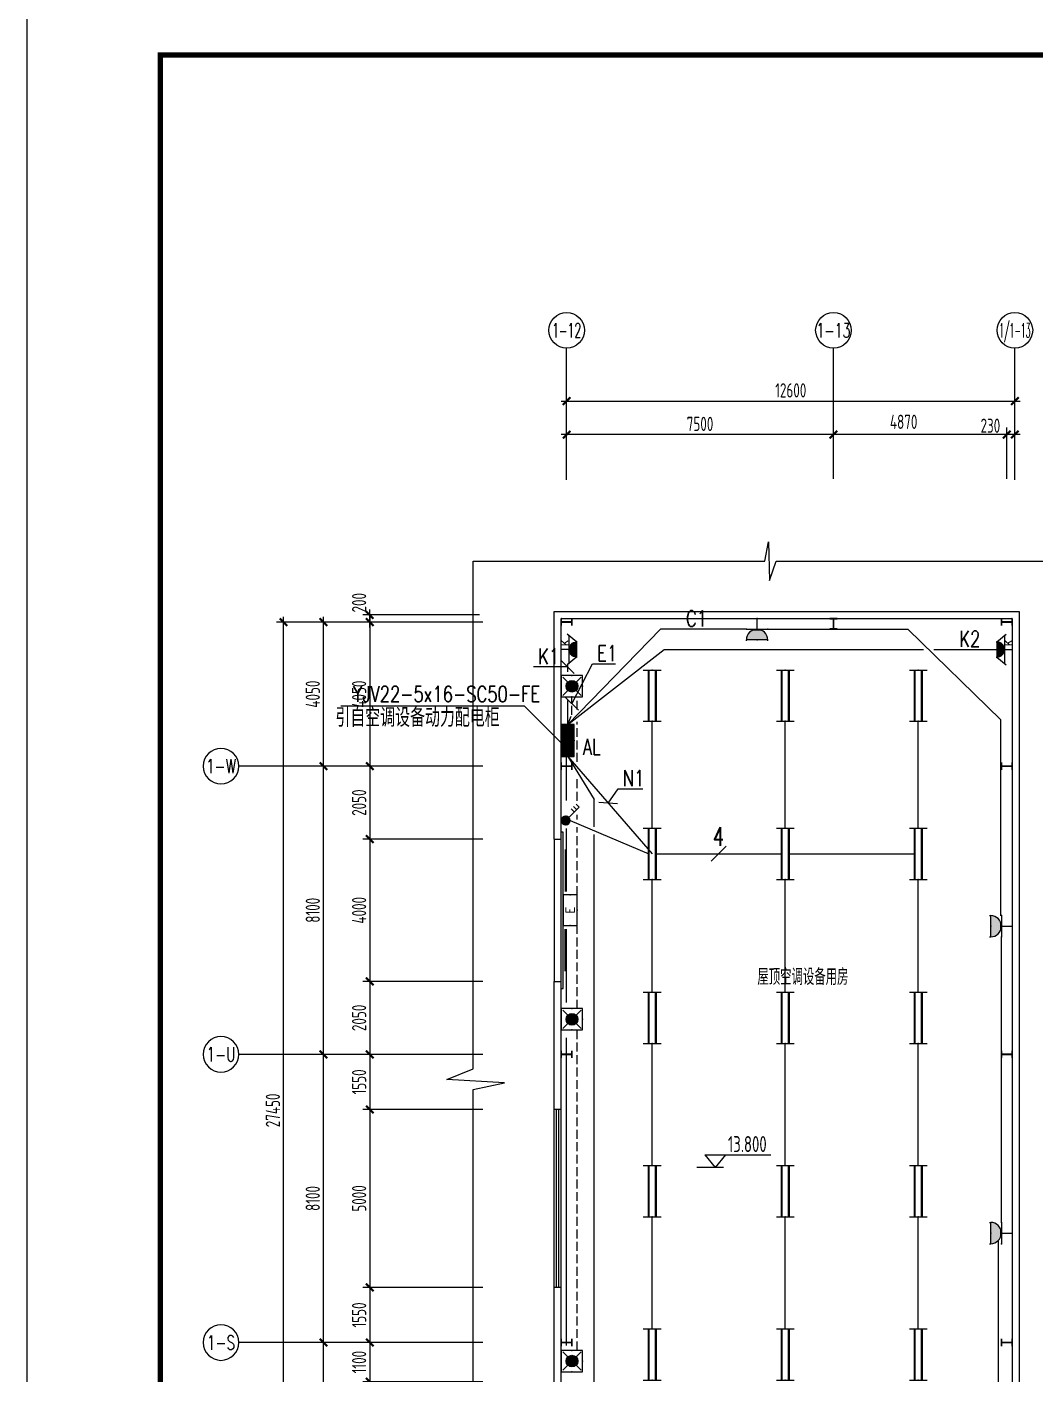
# Model space of a CAD drawing. Extents: x 696723 to 884653, y 341097 to 591307.
# Drawn here: x 750059 to 778397, y 405625 to 443488 of the extents above; entities that cross this region are included whole.
import ezdxf
from ezdxf.enums import TextEntityAlignment as Align

# ---------------------------------------------------------------- set-up
doc = ezdxf.new("R2010")
doc.units = 0
doc.header["$LTSCALE"] = 1000
doc.linetypes.add('30', pattern=[0])
doc.linetypes.add('DASH', pattern=[0.35, 0.25, -0.1])
doc.layers.get('0').update_dxf_attribs({"linetype": 'CONTINUOUS'})
doc.layers.get('Defpoints').update_dxf_attribs({"linetype": 'CONTINUOUS'})
for name, color, linetype in [('AXIS', 253, '30'), ('AXIS_NUM', 7, 'CONTINUOUS'), ('BEAM_CON', 3, 'CONTINUOUS'), ('DIM', 3, 'CONTINUOUS'), ('E-BZ', 4, 'CONTINUOUS'), ('E-PT', 1, 'CONTINUOUS'), ('E-SB', 3, 'CONTINUOUS'), ('E-YJ', 2, 'DASH'), ('EQUIP-照明', 3, 'CONTINUOUS'), ('GL', 150, 'CONTINUOUS'), ('PUB_TEXT', 7, 'CONTINUOUS'), ('TEL_TEXT', 7, 'CONTINUOUS'), ('图层3', 7, 'CONTINUOUS'), ('梁原位标注竖向', 7, 'CONTINUOUS')]:
    doc.layers.add(name, color=color, linetype=linetype)
doc.styles.add('_TEL_ATTDEF', font='SIMPLEX', dxfattribs={"width": 0.8, "height": 3, "bigfont": 'HZTXT'})
doc.styles.add('_TEL_DIM', font='SIMPLEX', dxfattribs={"width": 0.8, "height": 3.5, "bigfont": 'HZTXT'})
doc.styles.add('hztxt', font='txt', dxfattribs={"width": 0.7, "height": 10, "bigfont": 'hztxt.shx'})
doc.styles.add('TSSD_Axis', font='Complex.shx', dxfattribs={"width": 0.7, "bigfont": 'hztxt.shx'})
doc.styles.add('TSSD_Dimension', font='Tssdeng.shx', dxfattribs={"width": 0.7, "bigfont": 'hztxt.shx'})
doc.dimstyles.new('TSSD_100_100$0', dxfattribs={"dimtxt": 300, "dimasz": 100, "dimexe": 100, "dimexo": 300, "dimgap": 100, "dimtad": 1, "dimdec": 0, "dimzin": 0, "dimdsep": 46, "dimtxsty": 'TSSD_Dimension', "dimblk": 'ARCHTICK', "dimcen": 0, "dimdle": 100, "dimclrd": 3, "dimclre": 3, "dimclrt": 7, "dimazin": 0, "dimtfac": 1, "dimtdec": 0, "dimtix": 1, "dimtmove": 2, "dimatfit": 3, "dimldrblk": 'ARCHTICK', "dimfxl": 1, "dimtolj": 1, "dimtzin": 0, "dimarcsym": 0})

# ---------------------------------------------------------------- blocks, each defined once
blk = doc.blocks.new('ts_axno')
at = {"color": 0, "linetype": 'ByBlock', "lineweight": -2}
blk.add_circle((0, 0), 0.5, dxfattribs=at)
at = {"color": 0, "linetype": 'ByBlock', "lineweight": -2, "style": 'TSSD_Axis', "width": 0.7}
blk.add_attdef('A', text='', height=0.6, dxfattribs=at).set_placement((0, 0), align=Align.MIDDLE_CENTER)
blk = doc.blocks.new('_ArchTick')
at = {"color": 0, "linetype": 'ByBlock', "const_width": 0.4}
blk.add_lwpolyline([(-0.71, -0.71), (0.71, 0.71)], dxfattribs=at)
blk = doc.blocks.new('*D26')
at = {"layer": 'Defpoints', "color": 0}
for p in [(777829, 432973), (765229, 430358), (777829, 430358)]:
    blk.add_point(p, dxfattribs=at)
at = {"layer": 'DIM', "color": 3, "lineweight": -2}
for p, q in [((765229, 430758), (765229, 433173)), ((777829, 430758), (777829, 433173)), ((765079, 432973), (777979, 432973))]:
    blk.add_line(p, q, dxfattribs=at)
at = {"layer": 'DIM', "color": 3, "lineweight": -2, "xscale": 150, "yscale": 150, "zscale": 150, "rotation": 180}
blk.add_blockref('_ArchTick', (765229, 432973), dxfattribs=at)
at = {"layer": 'DIM', "color": 3, "lineweight": -2, "xscale": 150, "yscale": 150, "zscale": 150}
blk.add_blockref('_ArchTick', (777829, 432973), dxfattribs=at)
at = {"layer": 'DIM', "color": 7, "insert": (771529, 433273), "char_height": 400, "attachment_point": 5, "style": 'TSSD_Dimension'}
blk.add_mtext('\\A1;12600', dxfattribs=at)
blk = doc.blocks.new('rt34v')
blk.add_hatch(color=4).paths.add_polyline_path([(0, -100), (0, 100), (-8, 100), (-8, 3), (-292, 3), (-292, 100), (-300, 100), (-300, -100), (-292, -100), (-292, -3), (-8, -3), (-8, -100)])
at = {"layer": '图层3', "color": 3}
blk.add_lwpolyline([(0, -100), (0, 100), (-8, 100), (-8, 3), (-292, 3), (-292, 100), (-300, 100), (-300, -100), (-292, -100), (-292, -3), (-8, -3), (-8, -100), (0, -100), (0, 100)], dxfattribs=at)
blk = doc.blocks.new('*D27')
at = {"layer": 'Defpoints', "color": 0}
for p in [(758394, 406511), (763080, 406511), (763080, 399311)]:
    blk.add_point(p, dxfattribs=at)
at = {"layer": 'DIM', "color": 3, "lineweight": -2}
for p, q in [((758394, 399161), (758394, 406661)), ((762680, 406511), (758194, 406511)), ((762680, 399311), (758194, 399311))]:
    blk.add_line(p, q, dxfattribs=at)
at = {"layer": 'DIM', "color": 3, "lineweight": -2, "xscale": 150, "yscale": 150, "zscale": 150}
for p, rotation in [((758394, 406511), 90), ((758394, 399311), 270)]:
    blk.add_blockref('_ArchTick', p, dxfattribs=dict(at, rotation=rotation))
at = {"layer": 'DIM', "color": 7, "insert": (758094, 402911), "char_height": 400, "attachment_point": 5, "rotation": 90, "style": 'TSSD_Dimension'}
blk.add_mtext('\\A1;7200', dxfattribs=at)
blk = doc.blocks.new('*D28')
at = {"layer": 'Defpoints', "color": 0}
for p in [(758394, 414611), (763080, 414611), (763080, 406511)]:
    blk.add_point(p, dxfattribs=at)
at = {"layer": 'DIM', "color": 3, "lineweight": -2}
for p, q in [((762680, 414611), (758194, 414611)), ((758394, 406361), (758394, 414761)), ((762680, 406511), (758194, 406511))]:
    blk.add_line(p, q, dxfattribs=at)
at = {"layer": 'DIM', "color": 3, "lineweight": -2, "xscale": 150, "yscale": 150, "zscale": 150}
for p, rotation in [((758394, 414611), 90), ((758394, 406511), 270)]:
    blk.add_blockref('_ArchTick', p, dxfattribs=dict(at, rotation=rotation))
at = {"layer": 'DIM', "color": 7, "insert": (758094, 410561), "char_height": 400, "attachment_point": 5, "rotation": 90, "style": 'TSSD_Dimension'}
blk.add_mtext('\\A1;8100', dxfattribs=at)
blk = doc.blocks.new('*D29')
at = {"layer": 'Defpoints', "color": 0}
for p in [(758394, 422711), (763080, 422711), (763080, 414611)]:
    blk.add_point(p, dxfattribs=at)
at = {"layer": 'DIM', "color": 3, "lineweight": -2}
for p, q in [((762680, 422711), (758194, 422711)), ((758394, 414461), (758394, 422861)), ((762680, 414611), (758194, 414611))]:
    blk.add_line(p, q, dxfattribs=at)
at = {"layer": 'DIM', "color": 3, "lineweight": -2, "xscale": 150, "yscale": 150, "zscale": 150}
for p, rotation in [((758394, 422711), 90), ((758394, 414611), 270)]:
    blk.add_blockref('_ArchTick', p, dxfattribs=dict(at, rotation=rotation))
at = {"layer": 'DIM', "color": 7, "insert": (758094, 418661), "char_height": 400, "attachment_point": 5, "rotation": 90, "style": 'TSSD_Dimension'}
blk.add_mtext('\\A1;8100', dxfattribs=at)
blk = doc.blocks.new('*D30')
at = {"layer": 'Defpoints', "color": 0}
for p in [(758394, 426761), (763080, 426761), (763080, 422711)]:
    blk.add_point(p, dxfattribs=at)
at = {"layer": 'DIM', "color": 3, "lineweight": -2}
for p, q in [((762680, 426761), (758194, 426761)), ((758394, 422561), (758394, 426911)), ((762680, 422711), (758194, 422711))]:
    blk.add_line(p, q, dxfattribs=at)
at = {"layer": 'DIM', "color": 3, "lineweight": -2, "xscale": 150, "yscale": 150, "zscale": 150}
for p, rotation in [((758394, 426761), 90), ((758394, 422711), 270)]:
    blk.add_blockref('_ArchTick', p, dxfattribs=dict(at, rotation=rotation))
at = {"layer": 'DIM', "color": 7, "insert": (758094, 424736), "char_height": 400, "attachment_point": 5, "rotation": 90, "style": 'TSSD_Dimension'}
blk.add_mtext('\\A1;4050', dxfattribs=at)
blk = doc.blocks.new('*D31')
at = {"layer": 'Defpoints', "color": 0}
for p in [(757272, 426761), (762780, 426761), (762932, 399311)]:
    blk.add_point(p, dxfattribs=at)
at = {"layer": 'DIM', "color": 3, "lineweight": -2}
for p, q in [((762380, 426761), (757072, 426761)), ((757272, 399161), (757272, 426911)), ((762532, 399311), (757072, 399311))]:
    blk.add_line(p, q, dxfattribs=at)
at = {"layer": 'DIM', "color": 3, "lineweight": -2, "xscale": 150, "yscale": 150, "zscale": 150}
for p, rotation in [((757272, 426761), 90), ((757272, 399311), 270)]:
    blk.add_blockref('_ArchTick', p, dxfattribs=dict(at, rotation=rotation))
at = {"layer": 'DIM', "color": 7, "insert": (756972, 413036), "char_height": 400, "attachment_point": 5, "rotation": 90, "style": 'TSSD_Dimension'}
blk.add_mtext('\\A1;27450', dxfattribs=at)
blk = doc.blocks.new('*D32')
at = {"layer": 'Defpoints', "color": 0}
for p in [(777599, 432031), (777599, 430386), (777829, 430386)]:
    blk.add_point(p, dxfattribs=at)
at = {"layer": 'DIM', "color": 3, "lineweight": -2}
for p, q in [((777979, 432031), (777449, 432031)), ((777599, 430786), (777599, 432231)), ((777829, 430786), (777829, 432231))]:
    blk.add_line(p, q, dxfattribs=at)
at = {"layer": 'DIM', "color": 3, "lineweight": -2, "xscale": 150, "yscale": 150, "zscale": 150, "rotation": 180}
blk.add_blockref('_ArchTick', (777599, 432031), dxfattribs=at)
at = {"layer": 'DIM', "color": 3, "lineweight": -2, "xscale": 150, "yscale": 150, "zscale": 150}
blk.add_blockref('_ArchTick', (777829, 432031), dxfattribs=at)
at = {"layer": 'DIM', "color": 7, "insert": (777141, 432281), "char_height": 400, "attachment_point": 5, "style": 'TSSD_Dimension'}
blk.add_mtext('\\A1;230', dxfattribs=at)
blk = doc.blocks.new('*D33')
at = {"layer": 'Defpoints', "color": 0}
for p in [(765229, 432031), (765229, 430386), (772729, 430386)]:
    blk.add_point(p, dxfattribs=at)
at = {"layer": 'DIM', "color": 3, "lineweight": -2}
for p, q in [((772879, 432031), (765079, 432031)), ((765229, 430786), (765229, 432231)), ((772729, 430786), (772729, 432231))]:
    blk.add_line(p, q, dxfattribs=at)
at = {"layer": 'DIM', "color": 3, "lineweight": -2, "xscale": 150, "yscale": 150, "zscale": 150, "rotation": 180}
blk.add_blockref('_ArchTick', (765229, 432031), dxfattribs=at)
at = {"layer": 'DIM', "color": 3, "lineweight": -2, "xscale": 150, "yscale": 150, "zscale": 150}
blk.add_blockref('_ArchTick', (772729, 432031), dxfattribs=at)
at = {"layer": 'DIM', "color": 7, "insert": (768979, 432331), "char_height": 400, "attachment_point": 5, "style": 'TSSD_Dimension'}
blk.add_mtext('\\A1;7500', dxfattribs=at)
blk = doc.blocks.new('*D37')
at = {"layer": 'Defpoints', "color": 0}
for p in [(772729, 432031), (772729, 430386), (777599, 430386)]:
    blk.add_point(p, dxfattribs=at)
at = {"layer": 'DIM', "color": 3, "lineweight": -2}
for p, q in [((777749, 432031), (772579, 432031)), ((772729, 430786), (772729, 432231)), ((777599, 430786), (777599, 432231))]:
    blk.add_line(p, q, dxfattribs=at)
at = {"layer": 'DIM', "color": 3, "lineweight": -2, "xscale": 150, "yscale": 150, "zscale": 150, "rotation": 180}
blk.add_blockref('_ArchTick', (772729, 432031), dxfattribs=at)
at = {"layer": 'DIM', "color": 3, "lineweight": -2, "xscale": 150, "yscale": 150, "zscale": 150}
blk.add_blockref('_ArchTick', (777599, 432031), dxfattribs=at)
at = {"layer": 'DIM', "color": 7, "insert": (774703, 432389), "char_height": 400, "attachment_point": 5, "style": 'TSSD_Dimension'}
blk.add_mtext('\\A1;4870', dxfattribs=at)
blk = doc.blocks.new('*D3')
at = {"layer": 'Defpoints', "color": 0}
for p in [(763270, 426761), (759696, 422711), (763270, 422711)]:
    blk.add_point(p, dxfattribs=at)
at = {"layer": 'DIM', "color": 3, "lineweight": -2}
for p, q in [((762870, 426761), (759496, 426761)), ((759696, 426911), (759696, 422561)), ((762870, 422711), (759496, 422711))]:
    blk.add_line(p, q, dxfattribs=at)
at = {"layer": 'DIM', "color": 3, "lineweight": -2, "xscale": 150, "yscale": 150, "zscale": 150}
for p, rotation in [((759696, 426761), 90), ((759696, 422711), 270)]:
    blk.add_blockref('_ArchTick', p, dxfattribs=dict(at, rotation=rotation))
at = {"layer": 'DIM', "color": 7, "insert": (759396, 424736), "char_height": 400, "attachment_point": 5, "rotation": 90, "style": 'TSSD_Dimension'}
blk.add_mtext('\\A1;4050', dxfattribs=at)
blk = doc.blocks.new('*D4')
at = {"layer": 'Defpoints', "color": 0}
for p in [(763270, 422711), (759696, 420661), (763270, 420661)]:
    blk.add_point(p, dxfattribs=at)
at = {"layer": 'DIM', "color": 3, "lineweight": -2}
for p, q in [((762870, 422711), (759496, 422711)), ((759696, 422861), (759696, 420511)), ((762870, 420661), (759496, 420661))]:
    blk.add_line(p, q, dxfattribs=at)
at = {"layer": 'DIM', "color": 3, "lineweight": -2, "xscale": 150, "yscale": 150, "zscale": 150}
for p, rotation in [((759696, 422711), 90), ((759696, 420661), 270)]:
    blk.add_blockref('_ArchTick', p, dxfattribs=dict(at, rotation=rotation))
at = {"layer": 'DIM', "color": 7, "insert": (759396, 421686), "char_height": 400, "attachment_point": 5, "rotation": 90, "style": 'TSSD_Dimension'}
blk.add_mtext('\\A1;2050', dxfattribs=at)
blk = doc.blocks.new('*D5')
at = {"layer": 'Defpoints', "color": 0}
for p in [(763270, 420661), (759696, 416661), (763270, 416661)]:
    blk.add_point(p, dxfattribs=at)
at = {"layer": 'DIM', "color": 3, "lineweight": -2}
for p, q in [((762870, 420661), (759496, 420661)), ((759696, 420811), (759696, 416511)), ((762870, 416661), (759496, 416661))]:
    blk.add_line(p, q, dxfattribs=at)
at = {"layer": 'DIM', "color": 3, "lineweight": -2, "xscale": 150, "yscale": 150, "zscale": 150}
for p, rotation in [((759696, 420661), 90), ((759696, 416661), 270)]:
    blk.add_blockref('_ArchTick', p, dxfattribs=dict(at, rotation=rotation))
at = {"layer": 'DIM', "color": 7, "insert": (759396, 418661), "char_height": 400, "attachment_point": 5, "rotation": 90, "style": 'TSSD_Dimension'}
blk.add_mtext('\\A1;4000', dxfattribs=at)
blk = doc.blocks.new('*D6')
at = {"layer": 'Defpoints', "color": 0}
for p in [(763270, 416661), (759696, 414611), (763270, 414611)]:
    blk.add_point(p, dxfattribs=at)
at = {"layer": 'DIM', "color": 3, "lineweight": -2}
for p, q in [((762870, 416661), (759496, 416661)), ((759696, 416811), (759696, 414461)), ((762870, 414611), (759496, 414611))]:
    blk.add_line(p, q, dxfattribs=at)
at = {"layer": 'DIM', "color": 3, "lineweight": -2, "xscale": 150, "yscale": 150, "zscale": 150}
for p, rotation in [((759696, 416661), 90), ((759696, 414611), 270)]:
    blk.add_blockref('_ArchTick', p, dxfattribs=dict(at, rotation=rotation))
at = {"layer": 'DIM', "color": 7, "insert": (759396, 415636), "char_height": 400, "attachment_point": 5, "rotation": 90, "style": 'TSSD_Dimension'}
blk.add_mtext('\\A1;2050', dxfattribs=at)
blk = doc.blocks.new('*D7')
at = {"layer": 'Defpoints', "color": 0}
for p in [(763270, 414611), (759696, 413061), (763270, 413061)]:
    blk.add_point(p, dxfattribs=at)
at = {"layer": 'DIM', "color": 3, "lineweight": -2}
for p, q in [((762870, 414611), (759496, 414611)), ((759696, 414761), (759696, 412911)), ((762870, 413061), (759496, 413061))]:
    blk.add_line(p, q, dxfattribs=at)
at = {"layer": 'DIM', "color": 3, "lineweight": -2, "xscale": 150, "yscale": 150, "zscale": 150}
for p, rotation in [((759696, 414611), 90), ((759696, 413061), 270)]:
    blk.add_blockref('_ArchTick', p, dxfattribs=dict(at, rotation=rotation))
at = {"layer": 'DIM', "color": 7, "insert": (759396, 413836), "char_height": 400, "attachment_point": 5, "rotation": 90, "style": 'TSSD_Dimension'}
blk.add_mtext('\\A1;1550', dxfattribs=at)
blk = doc.blocks.new('*D8')
at = {"layer": 'Defpoints', "color": 0}
for p in [(763270, 413061), (759696, 408061), (763270, 408061)]:
    blk.add_point(p, dxfattribs=at)
at = {"layer": 'DIM', "color": 3, "lineweight": -2}
for p, q in [((759696, 413211), (759696, 407911)), ((762870, 413061), (759496, 413061)), ((762870, 408061), (759496, 408061))]:
    blk.add_line(p, q, dxfattribs=at)
at = {"layer": 'DIM', "color": 3, "lineweight": -2, "xscale": 150, "yscale": 150, "zscale": 150}
for p, rotation in [((759696, 413061), 90), ((759696, 408061), 270)]:
    blk.add_blockref('_ArchTick', p, dxfattribs=dict(at, rotation=rotation))
at = {"layer": 'DIM', "color": 7, "insert": (759396, 410561), "char_height": 400, "attachment_point": 5, "rotation": 90, "style": 'TSSD_Dimension'}
blk.add_mtext('\\A1;5000', dxfattribs=at)
blk = doc.blocks.new('*D9')
at = {"layer": 'Defpoints', "color": 0}
for p in [(763270, 408061), (759696, 406511), (763270, 406511)]:
    blk.add_point(p, dxfattribs=at)
at = {"layer": 'DIM', "color": 3, "lineweight": -2}
for p, q in [((759696, 408211), (759696, 406361)), ((762870, 408061), (759496, 408061)), ((762870, 406511), (759496, 406511))]:
    blk.add_line(p, q, dxfattribs=at)
at = {"layer": 'DIM', "color": 3, "lineweight": -2, "xscale": 150, "yscale": 150, "zscale": 150}
for p, rotation in [((759696, 408061), 90), ((759696, 406511), 270)]:
    blk.add_blockref('_ArchTick', p, dxfattribs=dict(at, rotation=rotation))
at = {"layer": 'DIM', "color": 7, "insert": (759396, 407286), "char_height": 400, "attachment_point": 5, "rotation": 90, "style": 'TSSD_Dimension'}
blk.add_mtext('\\A1;1550', dxfattribs=at)
blk = doc.blocks.new('*D10')
at = {"layer": 'Defpoints', "color": 0}
for p in [(763270, 406511), (759696, 405411), (763270, 405411)]:
    blk.add_point(p, dxfattribs=at)
at = {"layer": 'DIM', "color": 3, "lineweight": -2}
for p, q in [((759696, 406661), (759696, 405261)), ((762870, 406511), (759496, 406511)), ((762870, 405411), (759496, 405411))]:
    blk.add_line(p, q, dxfattribs=at)
at = {"layer": 'DIM', "color": 3, "lineweight": -2, "xscale": 150, "yscale": 150, "zscale": 150}
for p, rotation in [((759696, 406511), 90), ((759696, 405411), 270)]:
    blk.add_blockref('_ArchTick', p, dxfattribs=dict(at, rotation=rotation))
at = {"layer": 'DIM', "color": 7, "insert": (759396, 405961), "char_height": 400, "attachment_point": 5, "rotation": 90, "style": 'TSSD_Dimension'}
blk.add_mtext('\\A1;1100', dxfattribs=at)
blk = doc.blocks.new('*D20')
at = {"layer": 'Defpoints', "color": 0}
for p in [(759696, 426961), (763179, 426961), (763179, 426761)]:
    blk.add_point(p, dxfattribs=at)
at = {"layer": 'DIM', "color": 3, "lineweight": -2}
for p, q in [((759696, 426611), (759696, 427111)), ((762779, 426961), (759496, 426961)), ((762779, 426761), (759496, 426761))]:
    blk.add_line(p, q, dxfattribs=at)
at = {"layer": 'DIM', "color": 3, "lineweight": -2, "xscale": 150, "yscale": 150, "zscale": 150}
for p, rotation in [((759696, 426961), 90), ((759696, 426761), 270)]:
    blk.add_blockref('_ArchTick', p, dxfattribs=dict(at, rotation=rotation))
at = {"layer": 'DIM', "color": 7, "insert": (759396, 427305), "char_height": 400, "attachment_point": 5, "rotation": 90, "style": 'TSSD_Dimension'}
blk.add_mtext('\\A1;200', dxfattribs=at)
blk = doc.blocks.new('$equip$00001160')
for p, q in [((-1.2, 0.417), (-1.2, -0.417)), ((-1.2, 0.167), (1.2, 0.167)), ((1.2, 0.417), (1.2, -0.417)), ((-1.2, -0.167), (1.2, -0.167))]:
    blk.add_line(p, q)
at = {"const_width": 0.1}
for points in [[(-1.2, 0.167), (1.2, 0.167)], [(-1.2, -0.167), (1.2, -0.167)]]:
    blk.add_lwpolyline(points, dxfattribs=at)
at = {"layer": 'EQUIP-照明'}
for p in [(-1.2, 0), (0, 0.167), (1.2, 0), (0, -0.167)]:
    blk.add_point(p, dxfattribs=at)
at = {"layer": 'EQUIP-照明', "flags": 9}
blk.add_attdef('A', (0, 0), '', height=0.00002, dxfattribs=at)
blk = doc.blocks.new('$equip$00001964')
for p, q in [((0.147, 0.356), (0.625, 0.833)), ((0.512, 0.72), (0.653, 0.579)), ((0.625, 0.833), (0.766, 0.692)), ((0.399, 0.607), (0.54, 0.466))]:
    blk.add_line(p, q)
blk.add_circle((0, 0.208), 0.208)
for p in [(-0.208, 0.208), (0, 0.417), (0, 0), (0.208, 0.208)]:
    blk.add_point(p)
for points in [[(-0.18, 0.313), (0.18, 0.313), (-0.208, 0.208), (0.208, 0.208)], [(-0.18, 0.104), (0.18, 0.104), (-0.208, 0.208), (0.208, 0.208)], [(-0.104, 0.389), (0.104, 0.389), (-0.18, 0.313), (0.18, 0.313)], [(-0.104, 0.028), (0.104, 0.028), (-0.18, 0.104), (0.18, 0.104)], [(0, 0.417), (0, 0.417), (-0.104, 0.389), (0.104, 0.389)], [(0, 0), (0, 0), (-0.104, 0.028), (0.104, 0.028)]]:
    blk.add_solid(points)
at = {"layer": 'TEL_TEXT', "style": '_TEL_DIM', "flags": 1}
blk.add_attdef('A', text='', height=0.00002, dxfattribs=at).set_placement((0, 0), align=Align.MIDDLE_CENTER)
blk = doc.blocks.new('*X62')
at = {"color": 0}
for p, q in [((-250, 33), (-83, 200)), ((-250, 68), (-118, 200)), ((-250, 104), (-154, 200)), ((-250, 139), (-189, 200)), ((-250, 174), (-224, 200)), ((-247, 0), (-47, 200)), ((-212, 0), (-12, 200)), ((-177, 0), (23, 200)), ((-141, 0), (59, 200)), ((-106, 0), (94, 200)), ((-71, 0), (129, 200)), ((-35, 0), (165, 200)), ((0, 0), (200, 200)), ((35, 0), (235, 200)), ((71, 0), (250, 179)), ((106, 0), (250, 144)), ((141, 0), (250, 109)), ((177, 0), (250, 73)), ((212, 0), (250, 38)), ((247, 0), (250, 3))]:
    blk.add_line(p, q, dxfattribs=at)
blk = doc.blocks.new('$equip$00002943')
for p, q in [((-0.75, 0.6), (-0.75, 0)), ((0.75, 0.6), (-0.75, 0.6)), ((-0.75, 0), (0.75, 0)), ((0.75, 0), (0.75, 0.6))]:
    blk.add_line(p, q)
at = {"const_width": 0.6}
blk.add_lwpolyline([(-0.75, 0.3), (0.75, 0.3)], dxfattribs=at)
blk.add_lwpolyline([(-0.75, 0.6), (-0.75, 0), (0.75, 0), (0.75, 0.6), (-0.75, 0.6), (-0.75, 0)])
for p in [(-0.75, 0.3), (0, 0.6), (0, 0), (0.75, 0.3)]:
    blk.add_point(p)
at = {"xscale": 0.00300000000061118, "yscale": 0.00300000000061118, "zscale": 0.003}
blk.add_blockref('*X62', (0, 0), dxfattribs=at)
at = {"color": 7, "style": '_TEL_DIM', "flags": 1}
for tag in ['A', 'REMARK']:
    blk.add_attdef(tag, text='', height=0.00002, dxfattribs=at).set_placement((0, 0), align=Align.MIDDLE_CENTER)
blk = doc.blocks.new('$equip_U$00000097(DESKTOP-MDJN9SN)')
for p, q in [((-0.357, 0.714), (-0.724, 0.277)), ((-0.357, 0.75), (-0.357, 0.714)), ((0.357, 0.714), (-0.357, 0.714)), ((0.357, 0.75), (0.357, 0.714)), ((0.357, 0.714), (0.724, 0.277)), ((0.657, 0.357), (-0.657, 0.357)), ((0, 0.357), (0, 0))]:
    blk.add_line(p, q)
blk.add_arc((0, 0.714), 0.357, 180, 0)
for p in [(0, 0.714), (-0.657, 0.357), (0, 0), (0.657, 0.357)]:
    blk.add_point(p)
for points in [[(0.309, 0.536), (-0.309, 0.536), (0.357, 0.714), (-0.357, 0.714)], [(0.179, 0.405), (-0.179, 0.405), (0.309, 0.536), (-0.309, 0.536)], [(0, 0.357), (0, 0.357), (0.179, 0.405), (-0.179, 0.405)]]:
    blk.add_solid(points)
at = {"color": 7, "style": '_TEL_DIM'}
blk.add_attdef('$TEXT$', text='', height=0.312, dxfattribs=at).set_placement((0.31, 0.172), align=Align.MIDDLE_CENTER)
at = {"color": 7, "style": '_TEL_DIM', "flags": 1}
for tag in ['A', 'REMARK']:
    blk.add_attdef(tag, text='', height=0.000025, dxfattribs=at).set_placement((0, 0), align=Align.MIDDLE_CENTER)
blk = doc.blocks.new('$equip$00001237')
for p, q in [((-0.5, 1.05), (-0.5, 1)), ((-0.5, 1), (0.5, 1)), ((0.5, 1.05), (0.5, 1)), ((0.5, 0.5), (-0.5, 0.5)), ((0, 0.5), (0, 0))]:
    blk.add_line(p, q)
blk.add_arc((0, 1), 0.5, 180, 0)
for p in [(0, 1), (-0.5, 0.5), (0, 0), (0.5, 0.5)]:
    blk.add_point(p)
for points in [[(0.433, 0.75), (-0.433, 0.75), (0.5, 1), (-0.5, 1)], [(0.25, 0.567), (-0.25, 0.567), (0.433, 0.75), (-0.433, 0.75)], [(0, 0.5), (0, 0.5), (0.25, 0.567), (-0.25, 0.567)]]:
    blk.add_solid(points)
at = {"flags": 9}
blk.add_attdef('A', (0, 0), '', height=0.00002, dxfattribs=at)
blk = doc.blocks.new('$equip$00002534')
for p, q in [((-0.72, 0.66), (-0.72, 0)), ((0.72, 0.66), (-0.72, 0.66)), ((0.72, 0), (0.72, 0.66)), ((-0.72, 0), (0.72, 0))]:
    blk.add_line(p, q)
blk.add_lwpolyline([(-0.72, 0.66), (-0.72, 0), (0.72, 0), (0.72, 0.66), (-0.72, 0.66), (-0.72, 0)])
for p in [(0, 0.66), (-0.72, 0.33), (0, 0), (0.72, 0.33)]:
    blk.add_point(p)
at = {"color": 7, "style": '_TEL_DIM'}
blk.add_attdef('$TEXT$', text='', height=0.4, dxfattribs=at).set_placement((0, 0.33), align=Align.MIDDLE_CENTER)
at = {"color": 7, "style": '_TEL_DIM', "flags": 1}
blk.add_attdef('A', text='', height=0.00002, dxfattribs=at).set_placement((0, 0), align=Align.MIDDLE_CENTER)
blk = doc.blocks.new('$equip$00002604')
blk.add_hatch(color=256).paths.add_polyline_path([(0.275, 0.5, 1), (-0.274, 0.5, 1)])
for p, q in [((-0.429, 0.929), (-0.194, 0.694)), ((0.194, 0.694), (0.429, 0.929)), ((-0.429, 0.071), (-0.194, 0.306)), ((0.194, 0.306), (0.429, 0.071))]:
    blk.add_line(p, q)
blk.add_lwpolyline([(-0.5, 1), (-0.5, 0), (0.5, 0), (0.5, 1), (-0.5, 1), (-0.5, 0)])
blk.add_lwpolyline([(-0.5, 1), (-0.5, 0), (0.5, 0), (0.5, 1)], close=True)
blk.add_circle((0, 0.5), 0.275)
for p in [(0, 1), (-0.5, 0.5), (0, 0), (0.5, 0.5)]:
    blk.add_point(p)
at = {"color": 7, "style": '_TEL_DIM', "flags": 1}
blk.add_attdef('A', text='', height=0.000025, dxfattribs=at).set_placement((0, 0), align=Align.MIDDLE_CENTER)
blk = doc.blocks.new('$TELECSYS$00000095')
blk.add_line((0.4, 0.4), (-0.4, -0.4))
at = {"width": 0.8}
blk.add_attdef('N', text='', height=1, dxfattribs=at).set_placement((-0.017, 1.056), align=Align.MIDDLE)
blk = doc.blocks.new('$TelecSys$00000152')
blk.add_blockref('$TELECSYS$00000095', (0, 0))
at = {"style": '_TEL_DIM', "width": 0.7}
blk.add_attdef('N', text='', height=0.875, dxfattribs=at).set_placement((-0.015, 0.924), align=Align.MIDDLE)

msp = doc.modelspace()

# ---------------------------------------------------------------- linework, layer by layer
at = {"color": 8}
for p, q in [((764879.3, 420660.6), (764879.3, 416660.6)), ((765079.3, 416460.6), (765079.3, 420860.6)), ((765129.3, 420860.6), (765079.3, 420860.6)), ((765129.3, 416460.6), (765129.3, 420860.6)), ((765079.3, 416460.6), (765129.3, 416460.6))]:
    msp.add_line(p, q, dxfattribs=at)
at = {"color": 8, "linetype": 'Continuous'}
for p, q in [((765187.2, 420372.5), (765187.2, 419192.9)), ((765187.2, 420372.5), (765217.3, 419962.6)), ((765217.3, 419962.6), (765187.2, 419962.6)), ((765187.2, 416948.6), (765187.2, 418128.2)), ((765217.3, 417358.5), (765187.2, 417358.5)), ((765187.2, 416948.6), (765217.3, 417358.5))]:
    msp.add_line(p, q, dxfattribs=at)
at = {"color": 8}
for points in [[(762598.4, 428474), (770798.5, 428474), (770906.2, 429018.6), (770935.4, 427928), (771120.5, 428474), (779894.3, 428474)], [(762598.4, 398885.7), (762598.4, 413624.2), (763481.3, 413807.3), (761859.6, 413907.5), (762598.4, 414208.3), (762598.4, 428474)]]:
    msp.add_lwpolyline(points, dxfattribs=at)
at = {"layer": 'AXIS', "color": 8, "linetype": 'ByBlock'}
for p, q in [((765229.3, 431860.4), (765229.3, 434461.3)), ((772729.3, 431860.4), (772729.3, 434461.3)), ((777829.3, 431860.4), (777829.3, 434461.3)), ((760013.5, 422710.6), (756013.5, 422710.6)), ((760013.5, 414610.6), (756013.5, 414610.6)), ((760013.5, 406510.6), (756013.5, 406510.6))]:
    msp.add_line(p, q, dxfattribs=at)
at = {"layer": 'BEAM_CON', "color": 8}
for p, q in [((769118.1, 411783.2), (770973.8, 411783.2)), ((769118.1, 411783.2), (769408, 411434.7)), ((769697.8, 411783.2), (769408, 411434.7)), ((769640.8, 411434.7), (768888.6, 411434.7))]:
    msp.add_line(p, q, dxfattribs=at)
at = {"layer": 'E-BZ'}
for p, q in [((765073.7, 425684.6), (765444.9, 425313.3)), ((765560.5, 424281.3), (765189.3, 424652.5)), ((764047, 424394.8), (758878.2, 424394.8)), ((765079.3, 423371.4), (764047, 424394.8)), ((766662.5, 421652), (766138.8, 421688.9))]:
    msp.add_line(p, q, dxfattribs=at)
msp.add_lwpolyline([(750058.8, 381200.8), (839158.8, 381200.8), (839158.8, 444200.8), (750058.8, 444200.8)], close=True, dxfattribs=at)
at = {"layer": 'E-BZ', "const_width": 150}
msp.add_lwpolyline([(753808.8, 382700.8), (837658.8, 382700.8), (837658.8, 442700.8), (753808.8, 442700.8)], close=True, dxfattribs=at)
at = {"layer": 'E-BZ'}
for points in [[(765374.9, 424466.9), (765959.1, 425586)], [(765959.1, 425586), (766605.6, 425586)], [(764975.9, 425499), (764297.4, 425499)], [(765259.3, 425499), (764975.9, 425499)], [(766400.7, 421670.4), (766680.1, 422077)], [(766680.1, 422077), (767374.6, 422077)]]:
    msp.add_lwpolyline(points, dxfattribs=at)
at = {"layer": 'E-PT', "linetype": 'Continuous'}
for p, q in [((765259.3, 423885.1), (767863.4, 426560.6)), ((770281.4, 426560.6), (767863.4, 426560.6)), ((770881.4, 426560.6), (774816.7, 426560.6)), ((774816.7, 426560.6), (777433.4, 424016.7)), ((765265.7, 423885.1), (767972.4, 425989.7)), ((767972.4, 425989.7), (775260.5, 425989.7)), ((775547.4, 425989.7), (777320.5, 425989.7)), ((765259.3, 425358.1), (765259.3, 425566.9)), ((765259.3, 423885.1), (765259.3, 424558.1)), ((767635.3, 420968.3), (767635.3, 423973.1)), ((771374.8, 420968.3), (771374.8, 423973.1)), ((775114.2, 420968.3), (775114.2, 423973.1)), ((777433.4, 418506.7), (777433.4, 424016.7)), ((765143, 423371.4), (765425.3, 423371.4)), ((765230.2, 421743.6), (765230.2, 422985.8)), ((765259.3, 422985.1), (767635.3, 420248.3)), ((765259.3, 422985.1), (766003, 421773.6)), ((766003, 421006.7), (766003, 421773.6)), ((765329.3, 421183.8), (767535.3, 420248.3)), ((765230.2, 419192.6), (765230.2, 420958.8)), ((766003, 400130.7), (766003, 420789.5)), ((767735.3, 420248.3), (771274.8, 420248.3)), ((771474.8, 420248.3), (775014.2, 420248.3)), ((767635.3, 416360.4), (767635.3, 419528.3)), ((771374.8, 416360.4), (771374.8, 419528.3)), ((775114.2, 416360.4), (775114.2, 419528.3)), ((765230.2, 416065.4), (765230.2, 418128.6)), ((777449.1, 409888), (777449.1, 417912.8)), ((765230.2, 406426.7), (765230.2, 415073.9)), ((767635.3, 411483.6), (767635.3, 414920.4)), ((771374.8, 411483.6), (771374.8, 414920.4)), ((775114.2, 411483.6), (775114.2, 414920.4)), ((767635.3, 406895.2), (767635.3, 410043.6)), ((771374.8, 406895.2), (771374.8, 410043.6)), ((775114.2, 406895.2), (775114.2, 410043.6)), ((777357, 409371.7), (777357, 401808.3))]:
    msp.add_line(p, q, dxfattribs=at)
at = {"layer": 'E-YJ', "linetype": 'DASH'}
for p, q in [((765374.9, 424152.3), (765374.9, 424658.1)), ((765525.3, 424301.8), (765525.3, 424658.1)), ((765259.3, 423885.1), (765374.9, 424152.3)), ((765525.3, 422831.2), (765525.3, 423960.3)), ((765525.3, 421743.6), (765525.3, 422360.6)), ((765525.3, 421741), (765525.3, 421743.6)), ((765525.3, 421209.3), (765525.3, 421347.8)), ((765525.3, 420958.8), (765525.3, 420992)), ((765525.3, 419092.6), (765525.3, 420958.8)), ((765525.3, 415895.8), (765525.3, 418228.6)), ((765525.3, 406289.9), (765525.3, 415295.8))]:
    msp.add_line(p, q, dxfattribs=at)
at = {"layer": 'GL', "color": 8}
for p, q in [((764879.3, 420660.6), (764879.3, 427060.6)), ((764879.3, 427060.6), (777949.1, 427060.6)), ((765079.3, 420660.6), (765079.3, 426860.6)), ((765079.3, 426860.6), (777749.1, 426860.6)), ((777749.1, 426860.6), (777749.1, 414610.6)), ((777949.1, 427060.6), (777949.1, 414610.6)), ((764879.3, 420660.6), (765079.3, 420660.6)), ((764879.3, 413060.6), (764879.3, 416660.6)), ((764879.3, 416660.6), (765079.3, 416660.6)), ((765079.3, 413060.6), (765079.3, 416660.6)), ((777749.1, 416660.6), (777749.1, 406510.6)), ((777949.1, 416660.6), (777949.1, 406510.6)), ((765079.3, 413060.6), (764879.3, 413060.6)), ((764879.3, 408060.6), (764879.3, 413060.6)), ((764945.3, 408060.6), (764945.3, 413060.6)), ((765013.3, 408060.6), (765013.3, 413060.6)), ((765079.3, 408060.6), (765079.3, 413060.6)), ((765079.3, 408060.6), (764879.3, 408060.6)), ((764879.3, 405410.6), (764879.3, 408060.6)), ((765079.3, 405410.6), (765079.3, 408060.6)), ((777749.1, 408060.6), (777749.1, 399310.6)), ((777949.1, 408060.6), (777949.1, 399310.6))]:
    msp.add_line(p, q, dxfattribs=at)

# ---------------------------------------------------------------- block references
at = {"color": 8}
for p in [(765379.3, 426760.6), (777749.1, 426760.6), (765379.3, 422710.6), (777749.1, 422710.6), (765379.3, 414610.6), (777749.1, 414610.6), (765379.3, 406510.6), (777749.1, 406510.6)]:
    msp.add_blockref('rt34v', p, dxfattribs=at)
at = {"color": 8, "rotation": 90}
msp.add_blockref('rt34v', (772729.3, 426860.6), dxfattribs=at)
at = {"layer": 'AXIS_NUM', "color": 8}
ref = msp.add_blockref('ts_axno', (765229.3, 434961.3), dxfattribs=dict(at, xscale=1000, yscale=1000, zscale=1000))
ref.add_attrib('8', '1-12', dxfattribs={"height": 400, "style": 'TSSD_Axis', "width": 0.55}).set_placement((765229.3, 434961.3), align=Align.MIDDLE_CENTER)
ref = msp.add_blockref('ts_axno', (772729.3, 434961.3), dxfattribs=dict(at, xscale=1000, yscale=1000, zscale=1000))
ref.add_attrib('8', '1-13', dxfattribs={"height": 400, "style": 'TSSD_Axis', "width": 0.65}).set_placement((772729.3, 434961.3), align=Align.MIDDLE_CENTER)
ref = msp.add_blockref('ts_axno', (777829.3, 434961.3), dxfattribs=dict(at, xscale=1000, yscale=1000, zscale=1000))
ref.add_attrib('8', '1/1-13', dxfattribs={"height": 400, "style": 'TSSD_Axis', "width": 0.4}).set_placement((777829.3, 434961.3), align=Align.MIDDLE_CENTER)
ref = msp.add_blockref('ts_axno', (755513.5, 422710.6), dxfattribs=dict(at, xscale=-1000, yscale=1000, zscale=1000))
ref.add_attrib('8', '1-W', dxfattribs={"height": 400, "style": 'TSSD_Axis', "width": 0.7}).set_placement((755513.5, 422710.6), align=Align.MIDDLE_CENTER)
ref = msp.add_blockref('ts_axno', (755513.5, 414610.6), dxfattribs=dict(at, xscale=-1000, yscale=1000, zscale=1000))
ref.add_attrib('8', '1-U', dxfattribs={"height": 400, "style": 'TSSD_Axis', "width": 0.7}).set_placement((755513.5, 414610.6), align=Align.MIDDLE_CENTER)
ref = msp.add_blockref('ts_axno', (755513.5, 406510.6), dxfattribs=dict(at, xscale=-1000, yscale=1000, zscale=1000))
ref.add_attrib('8', '1-S', dxfattribs={"height": 400, "style": 'TSSD_Axis', "width": 0.7}).set_placement((755513.5, 406510.6), align=Align.MIDDLE_CENTER)
at = {"layer": 'E-BZ'}
ref = msp.add_blockref('$TelecSys$00000152', (769505, 420248.3), dxfattribs=dict(at, xscale=525, yscale=525, zscale=525))
ref.add_attrib('N', '4', dxfattribs={"layer": '0', "color": 7, "height": 525, "style": '_TEL_DIM', "width": 0.7}).set_placement((769497, 420733.2), align=Align.MIDDLE)
at = {"layer": 'E-SB', "yscale": 600, "zscale": 600}
for name, p, xscale, rotation in [('$equip$00001237', (770581.4, 426860.6), 600, 180), ('$equip$00002604', (765079.3, 424958.1), 600, 270), ('$equip$00001160', (767635.3, 424693.1), 600, 90), ('$equip$00001160', (771374.8, 424693.1), 600, 90), ('$equip$00001160', (775114.2, 424693.1), 600, 90), ('$equip$00002943', (765079.3, 423435.1), 600, 270), ('$equip$00001964', (765079.3, 421183.8), -600, 270), ('$equip$00001160', (767635.3, 420248.3), 600, 90), ('$equip$00001160', (771374.8, 420248.3), 600, 90), ('$equip$00001160', (775114.2, 420248.3), 600, 90), ('$equip$00001237', (777749.1, 418212.8), 600, 90), ('$equip$00001160', (767635.3, 415640.4), 600, 90), ('$equip$00001160', (771374.8, 415640.4), 600, 90), ('$equip$00001160', (775114.2, 415640.4), 600, 90), ('$equip$00002604', (765079.3, 415595.8), 600, 270), ('$equip$00001160', (767635.3, 410763.6), 600, 90), ('$equip$00001160', (771374.8, 410763.6), 600, 90), ('$equip$00001160', (775114.2, 410763.6), 600, 90), ('$equip$00001237', (777749.1, 409588), 600, 90), ('$equip$00001160', (767635.3, 406175.2), 600, 90), ('$equip$00001160', (771374.8, 406175.2), 600, 90), ('$equip$00001160', (775114.2, 406175.2), 600, 90), ('$equip$00002604', (765079.3, 405989.9), 600, 270)]:
    msp.add_blockref(name, p, dxfattribs=dict(at, xscale=xscale, rotation=rotation))
at = {"layer": 'E-SB'}
ref = msp.add_blockref('$equip_U$00000097(DESKTOP-MDJN9SN)', (765079.3, 425989.7), dxfattribs=dict(at, xscale=-600, yscale=600, zscale=600, rotation=270))
ref.add_attrib('$TEXT$', 'K', dxfattribs={"layer": '0', "color": 7, "height": 187.5, "rotation": 90, "style": '_TEL_ATTDEF'}).set_placement((765182.8, 426175.9), align=Align.MIDDLE_CENTER)
ref = msp.add_blockref('$equip_U$00000097(DESKTOP-MDJN9SN)', (777749.1, 425989.7), dxfattribs=dict(at, xscale=600, yscale=600, zscale=600, rotation=90))
ref.add_attrib('$TEXT$', 'K', dxfattribs={"layer": '0', "color": 7, "height": 187.5, "rotation": 90, "style": '_TEL_ATTDEF'}).set_placement((777645.6, 426175.9), align=Align.MIDDLE_CENTER)
ref = msp.add_blockref('$equip$00002534', (765129.3, 418660.6), dxfattribs=dict(at, xscale=600, yscale=600, zscale=600, rotation=270))
ref.add_attrib('$TEXT$', 'E', dxfattribs={"layer": '0', "color": 7, "height": 240, "rotation": 90, "style": '_TEL_ATTDEF'}).set_placement((765327.3, 418660.6), align=Align.MIDDLE_CENTER)

# ---------------------------------------------------------------- texts
at = {"layer": 'E-BZ', "color": 7, "style": '_TEL_DIM', "width": 0.752941}
for s, p in [('C1', (768583.6, 426635.6)), ('K2', (776267.2, 426064.7)), ('K1', (764428.6, 425574)), ('E1', (766090.3, 425661)), ('N1', (766811.3, 422152))]:
    msp.add_text(s, height=446.25, dxfattribs=at).set_placement(p)
at = {"layer": 'E-BZ', "style": '_TEL_DIM'}
for s, height, width, p in [('YJV22-5x16-SC50-FE', 446.25, 0.752941, (759227, 424515.3)), ('引自空调设备动力配电柜', 525, 0.8, (758728, 423815.6)), ('AL', 446.25, 0.752941, (765686.5, 423032.3))]:
    msp.add_text(s, height=height, dxfattribs=dict(at, width=width)).set_placement(p)
at = {"layer": 'PUB_TEXT', "color": 8, "style": 'hztxt', "width": 0.7}
msp.add_text('屋顶空调设备用房', height=457.16, dxfattribs=at).set_placement((770591.6, 416559.8))
at = {"layer": '梁原位标注竖向', "color": 8, "style": 'TSSD_Dimension', "width": 0.7}
msp.add_text('13.800', height=450, rotation=360, dxfattribs=at).set_placement((769763.4, 411864.4))

# ---------------------------------------------------------------- dimensions: what is measured, and where the dimension line sits
at = {"layer": 'DIM', "color": 8}
dim = msp.add_linear_dim(base=(777829.3, 432972.8), p1=(765229.3, 430357.6), p2=(777829.3, 430357.6), dimstyle='TSSD_100_100$0', override={"dimtxt": 400, "dimasz": 150, "dimexe": 200, "dimexo": 400, "dimdle": 150}, dxfattribs=at)
dim.commit()
dim.dimension.update_dxf_attribs({"geometry": '*D26', "text_midpoint": (771529.3, 433272.8)})
for base, p1, p2, angle, picture, middle in [((765229.3, 432030.5), (772729.3, 430385.7), (765229.3, 430385.7), 180, '*D33', (768979.3, 432330.5)), ((757272.3, 426760.6), (762932.4, 399310.6), (762780, 426760.6), 90, '*D31', (756972.3, 413035.6)), ((758393.6, 426760.6), (763080, 422710.6), (763080, 426760.6), 90, '*D30', (758093.6, 424735.6)), ((759695.9, 422710.6), (763269.9, 426760.6), (763269.9, 422710.6), 270, '*D3', (759395.9, 424735.6)), ((758393.6, 422710.6), (763080, 414610.6), (763080, 422710.6), 90, '*D29', (758093.6, 418660.6)), ((759695.9, 420660.6), (763269.9, 422710.6), (763269.9, 420660.6), 270, '*D4', (759395.9, 421685.6)), ((759695.9, 416660.6), (763269.9, 420660.6), (763269.9, 416660.6), 270, '*D5', (759395.9, 418660.6)), ((759695.9, 414610.6), (763269.9, 416660.6), (763269.9, 414610.6), 270, '*D6', (759395.9, 415635.6)), ((758393.6, 414610.6), (763080, 406510.6), (763080, 414610.6), 90, '*D28', (758093.6, 410560.6)), ((759695.9, 413060.6), (763269.9, 414610.6), (763269.9, 413060.6), 270, '*D7', (759395.9, 413835.6)), ((759695.9, 408060.6), (763269.9, 413060.6), (763269.9, 408060.6), 270, '*D8', (759395.9, 410560.6)), ((759695.9, 406510.6), (763269.9, 408060.6), (763269.9, 406510.6), 270, '*D9', (759395.9, 407285.6)), ((758393.6, 406510.6), (763080, 399310.6), (763080, 406510.6), 90, '*D27', (758093.6, 402910.6)), ((759695.9, 405410.6), (763269.9, 406510.6), (763269.9, 405410.6), 270, '*D10', (759395.9, 405960.6))]:
    dim = msp.add_linear_dim(base=base, p1=p1, p2=p2, angle=angle, dimstyle='TSSD_100_100$0', override={"dimtxt": 400, "dimasz": 150, "dimexe": 200, "dimexo": 400, "dimdle": 150}, dxfattribs=at)
    dim.commit()
    dim.dimension.update_dxf_attribs({"geometry": picture, "text_midpoint": middle})
for base, p1, p2, angle, picture, middle in [((772729.3, 432030.5), (777599.3, 430385.7), (772729.3, 430385.7), 180, '*D37', (774702.5, 432389.2)), ((777599.3, 432030.5), (777829.3, 430385.7), (777599.3, 430385.7), 180, '*D32', (777141.1, 432280.5)), ((759695.9, 426960.6), (763178.6, 426760.6), (763178.6, 426960.6), 90, '*D20', (759395.9, 427304.8))]:
    dim = msp.add_linear_dim(base=base, p1=p1, p2=p2, angle=angle, dimstyle='TSSD_100_100$0', override={"dimtxt": 400, "dimasz": 150, "dimexe": 200, "dimexo": 400, "dimdle": 150}, dxfattribs=at)
    dim.commit()
    dim.dimension.update_dxf_attribs({"geometry": picture, "text_midpoint": middle, "dimtype": 128})

doc.saveas('drawing.dxf')
